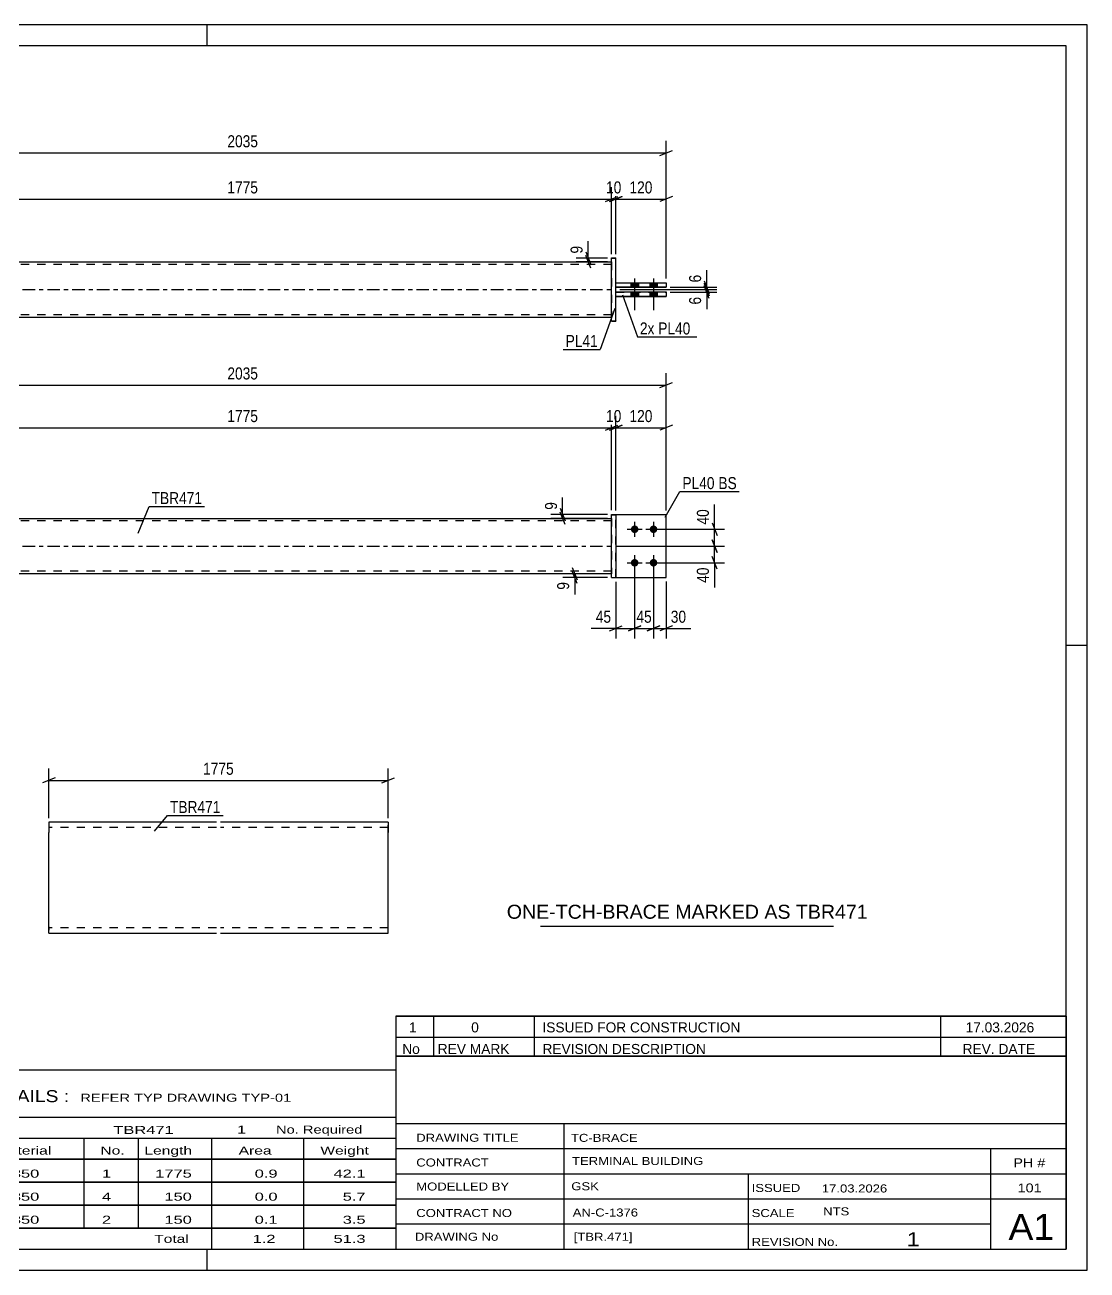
# Model space of a CAD drawing. Header units: millimetres. Extents: x 0 to 420, y 0 to 297.
# Drawn here: x 166.5 to 420, y 0 to 297 of the extents above; entities that cross this region are included whole.
import ezdxf

# ---------------------------------------------------------------- set-up
doc = ezdxf.new("R2010")
doc.units = ezdxf.units.MM
doc.linetypes.add('DXK_LINE_DOT2', pattern=[3.9198, 1.9599, -1.9599])
doc.linetypes.add('DXK_LINE_DOT3', pattern=[5.9187, 2.979, -0.9799, 0.9799, -0.9799])
doc.styles.add('Arial', font='ARIAL.TTF', dxfattribs={"height": 0.2})
doc.styles.add('Arial Narrow', font='ARIALN.TTF', dxfattribs={"height": 0.2})

# ---------------------------------------------------------------- blocks, each defined once
blk = doc.blocks.new('Unknown-581591533-1127')
at = {"color": 5, "linetype": 'Continuous'}
for p, q in [((420, 297), (0, 297)), ((210, 292), (210, 297)), ((420, 0), (420, 297)), ((415, 292), (5, 292)), ((415, 5), (415, 292)), ((420, 149), (415, 149)), ((5, 5), (415, 5)), ((210, 0), (210, 5)), ((0, 0), (420, 0))]:
    blk.add_line(p, q, dxfattribs=at)
blk = doc.blocks.new('Part-581591533-1367 - 1364')
at = {"color": 2, "linetype": 'Continuous'}
for p, q in [((306.51, 180.23), (307.51, 180.23)), ((306.51, 165.23), (306.51, 180.23)), ((307.51, 180.23), (307.51, 165.17)), ((306.51, 165.23), (306.51, 165.17)), ((306.51, 165.17), (306.51, 165.23)), ((306.51, 165.23), (307.51, 165.23)), ((306.51, 165.17), (307.51, 165.17))]:
    blk.add_line(p, q, dxfattribs=at)
at = {"color": 7, "linetype": 'DXK_LINE_DOT2'}
blk.add_line((306.51, 180.17), (307.51, 180.17), dxfattribs=at)
blk = doc.blocks.new('Bolt-581591533-1379 - 1364')
at = {"linetype": 'Continuous'}
for points in [[(312.01, 177.61), (312.2, 177.59), (312.37, 177.53), (312.54, 177.43), (312.68, 177.31), (312.79, 177.16), (312.86, 176.98), (312.9, 176.8), (312.9, 176.61), (312.86, 176.43), (312.79, 176.26), (312.68, 176.1), (312.54, 175.98), (312.37, 175.88), (312.2, 175.82), (312.01, 175.81), (311.82, 175.82), (311.64, 175.88), (311.48, 175.98), (311.34, 176.1), (311.23, 176.26), (311.15, 176.43), (311.11, 176.61), (311.11, 176.8), (311.15, 176.98), (311.23, 177.16), (311.34, 177.31), (311.48, 177.43), (311.64, 177.53), (311.82, 177.59)], [(316.51, 177.61), (316.7, 177.59), (316.87, 177.53), (317.04, 177.43), (317.18, 177.31), (317.29, 177.16), (317.36, 176.98), (317.4, 176.8), (317.4, 176.61), (317.36, 176.43), (317.29, 176.26), (317.18, 176.1), (317.04, 175.98), (316.87, 175.88), (316.7, 175.82), (316.51, 175.81), (316.32, 175.82), (316.14, 175.88), (315.98, 175.98), (315.84, 176.1), (315.73, 176.26), (315.65, 176.43), (315.61, 176.61), (315.61, 176.8), (315.65, 176.98), (315.73, 177.16), (315.84, 177.31), (315.98, 177.43), (316.14, 177.53), (316.32, 177.59)], [(312.01, 169.61), (312.2, 169.59), (312.37, 169.53), (312.54, 169.43), (312.68, 169.31), (312.79, 169.16), (312.86, 168.98), (312.9, 168.8), (312.9, 168.61), (312.86, 168.43), (312.79, 168.26), (312.68, 168.1), (312.54, 167.98), (312.37, 167.88), (312.2, 167.82), (312.01, 167.81), (311.82, 167.82), (311.64, 167.88), (311.48, 167.98), (311.34, 168.1), (311.23, 168.26), (311.15, 168.43), (311.11, 168.61), (311.11, 168.8), (311.15, 168.98), (311.23, 169.16), (311.34, 169.31), (311.48, 169.43), (311.64, 169.53), (311.82, 169.59)], [(316.51, 169.61), (316.7, 169.59), (316.87, 169.53), (317.04, 169.43), (317.18, 169.31), (317.29, 169.16), (317.36, 168.98), (317.4, 168.8), (317.4, 168.61), (317.36, 168.43), (317.29, 168.26), (317.18, 168.1), (317.04, 167.98), (316.87, 167.88), (316.7, 167.82), (316.51, 167.81), (316.32, 167.82), (316.14, 167.88), (315.98, 167.98), (315.84, 168.1), (315.73, 168.26), (315.65, 168.43), (315.61, 168.61), (315.61, 168.8), (315.65, 168.98), (315.73, 169.16), (315.84, 169.31), (315.98, 169.43), (316.14, 169.53), (316.32, 169.59)]]:
    blk.add_hatch(color=1, dxfattribs=at).paths.add_polyline_path(points)
at = {"color": 1, "linetype": 'Continuous'}
for p, q in [((312.01, 178.5), (312.01, 174.9)), ((316.51, 178.5), (316.51, 174.9)), ((310.21, 176.7), (313.81, 176.7)), ((314.71, 176.7), (318.31, 176.7)), ((312.01, 170.5), (312.01, 166.9)), ((316.51, 170.5), (316.51, 166.9)), ((310.21, 168.7), (313.81, 168.7)), ((314.71, 168.7), (318.31, 168.7))]:
    blk.add_line(p, q, dxfattribs=at)
blk = doc.blocks.new('Part-581591533-1440 - 1364')
at = {"linetype": 'Continuous'}
blk.add_hatch(color=2, dxfattribs=at).paths.add_polyline_path([(160.41, 179.3), (159.61, 180.7), (161.21, 180.7)])
at = {"color": 2, "linetype": 'Continuous'}
for p, q in [((130.41, 179.3), (218.41, 179.3)), ((160.41, 179.3), (159.61, 180.7)), ((159.61, 180.7), (161.21, 180.7)), ((161.21, 180.7), (160.41, 179.3)), ((218.51, 179.3), (306.51, 179.3)), ((218.41, 166.1), (130.41, 166.1)), ((306.51, 166.1), (218.51, 166.1))]:
    blk.add_line(p, q, dxfattribs=at)
at = {"color": 7, "linetype": 'DXK_LINE_DOT2'}
for p, q in [((130.41, 166.1), (130.41, 179.3)), ((218.41, 178.7), (130.41, 178.7)), ((306.51, 178.7), (218.51, 178.7)), ((306.51, 179.3), (306.51, 166.1)), ((218.41, 166.7), (130.41, 166.7)), ((306.51, 166.7), (218.51, 166.7))]:
    blk.add_line(p, q, dxfattribs=at)
at = {"color": 7, "linetype": 'DXK_LINE_DOT3'}
for p, q in [((130.41, 172.7), (218.41, 172.7)), ((218.51, 172.7), (306.51, 172.7))]:
    blk.add_line(p, q, dxfattribs=at)
at = {"color": 2, "linetype": 'Continuous'}
blk.add_circle((160.41, 180.2), 1, dxfattribs=at)
blk = doc.blocks.new('Part-581591533-1445 - 1364')
at = {"color": 2, "linetype": 'Continuous'}
for p, q in [((307.51, 180.21), (319.51, 180.21)), ((319.51, 165.2), (319.51, 180.21)), ((307.51, 165.21), (307.51, 165.23)), ((307.51, 165.2), (307.51, 165.21)), ((307.51, 165.21), (307.51, 165.2)), ((307.51, 165.21), (319.51, 165.21)), ((307.51, 165.2), (319.51, 165.2))]:
    blk.add_line(p, q, dxfattribs=at)
at = {"color": 7, "linetype": 'DXK_LINE_DOT2'}
for p, q in [((307.51, 180.21), (307.51, 165.21)), ((307.51, 180.2), (319.51, 180.2)), ((319.51, 180.21), (319.51, 180.2))]:
    blk.add_line(p, q, dxfattribs=at)
blk = doc.blocks.new('Part-581591533-1450 - 1364')
at = {"color": 7, "linetype": 'DXK_LINE_DOT2'}
for p, q in [((307.51, 165.2), (307.51, 180.2)), ((307.51, 180.2), (319.51, 180.2)), ((307.51, 180.19), (319.51, 180.19)), ((319.51, 180.2), (319.51, 180.19)), ((319.51, 165.2), (319.51, 180.2))]:
    blk.add_line(p, q, dxfattribs=at)
at = {"color": 2, "linetype": 'Continuous'}
for p, q in [((307.51, 165.2), (307.51, 165.21)), ((307.51, 165.19), (307.51, 165.2)), ((307.51, 165.19), (307.51, 165.2)), ((307.51, 165.2), (319.51, 165.2)), ((307.51, 165.19), (319.51, 165.19)), ((319.51, 165.21), (319.51, 165.2)), ((319.51, 165.2), (319.51, 165.19)), ((319.51, 165.19), (319.51, 165.2))]:
    blk.add_line(p, q, dxfattribs=at)
blk = doc.blocks.new('Part-581591533-1778 - 1767')
at = {"color": 2, "linetype": 'Continuous'}
for p, q in [((307.51, 233.31), (319.51, 233.31)), ((307.51, 232.31), (307.51, 233.31)), ((307.51, 232.31), (319.51, 232.31)), ((307.51, 232.25), (319.51, 232.25)), ((319.51, 233.31), (319.51, 232.25))]:
    blk.add_line(p, q, dxfattribs=at)
at = {"color": 7, "linetype": 'DXK_LINE_DOT2'}
for p, q in [((307.51, 233.25), (319.51, 233.25)), ((307.51, 232.25), (307.51, 232.31))]:
    blk.add_line(p, q, dxfattribs=at)
blk = doc.blocks.new('Part-581591533-1773 - 1767')
at = {"linetype": 'Continuous'}
blk.add_hatch(color=2, dxfattribs=at).paths.add_polyline_path([(160.41, 233.88), (159.61, 235.28), (161.21, 235.28)])
at = {"color": 2, "linetype": 'Continuous'}
for p, q in [((130.41, 240.48), (218.41, 240.48)), ((218.51, 240.48), (306.51, 240.48)), ((160.41, 233.88), (159.61, 235.28)), ((159.61, 235.28), (161.21, 235.28)), ((161.21, 235.28), (160.41, 233.88)), ((130.41, 227.28), (218.41, 227.28)), ((218.51, 227.28), (306.51, 227.28))]:
    blk.add_line(p, q, dxfattribs=at)
at = {"color": 7, "linetype": 'DXK_LINE_DOT2'}
for p, q in [((130.41, 240.48), (130.41, 227.28)), ((218.41, 239.88), (130.41, 239.88)), ((306.51, 239.88), (218.51, 239.88)), ((306.51, 240.48), (306.51, 227.28)), ((218.41, 227.88), (130.41, 227.88)), ((306.51, 227.88), (218.51, 227.88))]:
    blk.add_line(p, q, dxfattribs=at)
at = {"color": 7, "linetype": 'DXK_LINE_DOT3'}
for p, q in [((130.41, 233.88), (218.41, 233.88)), ((218.51, 233.88), (306.51, 233.88))]:
    blk.add_line(p, q, dxfattribs=at)
at = {"color": 2, "linetype": 'Continuous'}
blk.add_circle((160.41, 234.78), 1, dxfattribs=at)
blk = doc.blocks.new('Part-581591533-1783 - 1767')
at = {"color": 2, "linetype": 'Continuous'}
for p, q in [((307.51, 235.51), (319.51, 235.51)), ((307.51, 234.51), (307.51, 235.51)), ((319.51, 235.51), (319.51, 234.45)), ((307.51, 234.51), (319.51, 234.51)), ((307.51, 234.45), (319.51, 234.45))]:
    blk.add_line(p, q, dxfattribs=at)
at = {"color": 7, "linetype": 'DXK_LINE_DOT2'}
for p, q in [((307.51, 235.45), (319.51, 235.45)), ((307.51, 234.45), (307.51, 234.51))]:
    blk.add_line(p, q, dxfattribs=at)
blk = doc.blocks.new('Part-581591533-1788 - 1767')
at = {"color": 2, "linetype": 'Continuous'}
for p, q in [((306.51, 226.41), (306.51, 241.41)), ((306.51, 241.41), (307.51, 241.41)), ((307.51, 226.41), (307.51, 241.41)), ((306.51, 226.41), (307.51, 226.41)), ((306.51, 226.41), (306.51, 226.35)), ((306.51, 226.35), (306.51, 226.41)), ((306.51, 226.35), (307.51, 226.35)), ((307.51, 226.35), (307.51, 226.41)), ((307.51, 226.41), (307.51, 226.35))]:
    blk.add_line(p, q, dxfattribs=at)
at = {"color": 7, "linetype": 'DXK_LINE_DOT2'}
for q in [(306.51, 241.41), (307.51, 241.35)]:
    blk.add_line((306.51, 241.35), q, dxfattribs=at)
blk = doc.blocks.new('Bolt-581591533-1800 - 1767')
at = {"linetype": 'Continuous'}
for points in [[(312.91, 235.49), (311.11, 235.49), (311.11, 234.49), (312.91, 234.49)], [(312.91, 235.46), (311.11, 235.46), (311.11, 234.46), (312.91, 234.46)], [(317.41, 235.49), (315.61, 235.49), (315.61, 234.49), (317.41, 234.49)], [(317.41, 235.46), (315.61, 235.46), (315.61, 234.46), (317.41, 234.46)], [(312.91, 233.29), (311.11, 233.29), (311.11, 232.29), (312.91, 232.29)], [(312.91, 233.26), (311.11, 233.26), (311.11, 232.26), (312.91, 232.26)], [(317.41, 233.29), (315.61, 233.29), (315.61, 232.29), (317.41, 232.29)], [(317.41, 233.26), (315.61, 233.26), (315.61, 232.26), (317.41, 232.26)]]:
    blk.add_hatch(color=1, dxfattribs=at).paths.add_polyline_path(points)
at = {"color": 1, "linetype": 'Continuous'}
for p, q in [((311.11, 235.49), (311.11, 234.49)), ((311.11, 235.46), (311.11, 234.46)), ((312.01, 236.49), (312.01, 228.99)), ((312.01, 236.46), (312.01, 228.96)), ((312.91, 235.49), (312.91, 234.49)), ((312.91, 235.46), (312.91, 234.46)), ((315.61, 235.49), (315.61, 234.49)), ((315.61, 235.46), (315.61, 234.46)), ((316.51, 236.49), (316.51, 228.99)), ((316.51, 236.46), (316.51, 228.96)), ((317.41, 235.49), (317.41, 234.49)), ((317.41, 235.46), (317.41, 234.46)), ((311.11, 233.29), (311.11, 232.29)), ((311.11, 233.26), (311.11, 232.26)), ((312.91, 233.29), (312.91, 232.29)), ((312.91, 233.26), (312.91, 232.26)), ((315.61, 233.29), (315.61, 232.29)), ((315.61, 233.26), (315.61, 232.26)), ((317.41, 233.29), (317.41, 232.29)), ((317.41, 233.26), (317.41, 232.26))]:
    blk.add_line(p, q, dxfattribs=at)
blk = doc.blocks.new('Part-581591533-2256 - 2248')
at = {"color": 2, "linetype": 'Continuous'}
for p, q in [((172.17, 106.8), (172.17, 104.4)), ((212.17, 106.8), (172.17, 106.8)), ((172.17, 81.88), (172.17, 104.4)), ((253.17, 106.8), (213.17, 106.8)), ((253.17, 106.8), (253.17, 106.61)), ((253.17, 106.61), (253.17, 104.4)), ((253.17, 80.4), (253.17, 104.4)), ((172.17, 80.58), (172.17, 81.88)), ((172.17, 80.4), (172.17, 80.58)), ((172.17, 80.4), (212.17, 80.4)), ((213.17, 80.4), (253.17, 80.4))]:
    blk.add_line(p, q, dxfattribs=at)
at = {"color": 7, "linetype": 'DXK_LINE_DOT2'}
for p, q in [((212.17, 105.6), (172.17, 105.6)), ((253.17, 105.6), (213.17, 105.6)), ((253.17, 104.4), (253.17, 106.09)), ((172.17, 81.88), (172.17, 81.1)), ((172.17, 81.6), (172.17, 81.69)), ((212.17, 81.6), (172.17, 81.6)), ((253.17, 81.6), (213.17, 81.6)), ((253.17, 81.6), (253.17, 81.69))]:
    blk.add_line(p, q, dxfattribs=at)
blk = doc.blocks.new('StraightDimension-581591533-1665 - 1364')
at = {"color": 7, "linetype": 'Continuous'}
for p, q in [((312.01, 167.7), (312.01, 150.66)), ((316.51, 167.7), (316.51, 150.66)), ((310.51, 152.46), (313.51, 153.66)), ((312.01, 153.06), (316.51, 153.06)), ((318.01, 153.66), (315.01, 152.46))]:
    blk.add_line(p, q, dxfattribs=at)
at = {"color": 0}
blk.add_wipeout([(316.69, 153.81), (316.69, 158.01), (311.83, 158.01), (311.83, 153.81)], dxfattribs=at)
at = {"color": 3, "style": 'Arial Narrow'}
blk.add_text('45', height=2.863, dxfattribs=at).set_placement((312.43, 154.41))
blk = doc.blocks.new('StraightDimension-581591533-1703 - 1364')
at = {"color": 7, "linetype": 'Continuous'}
for p, q in [((317.51, 176.7), (333.47, 176.7)), ((330.47, 178.2), (331.67, 175.2)), ((331.07, 172.67), (331.07, 176.7)), ((307.51, 172.67), (333.47, 172.67)), ((331.67, 171.17), (330.47, 174.17))]:
    blk.add_line(p, q, dxfattribs=at)
at = {"color": 0}
blk.add_wipeout([(330.32, 182.08), (326.12, 182.08), (326.12, 177.22), (330.32, 177.22)], dxfattribs=at)
at = {"color": 7, "linetype": 'Continuous'}
blk.add_line((331.07, 176.7), (331.07, 182.6), dxfattribs=at)
blk.add_line((331.07, 176.7), (331.07, 182.6), dxfattribs=at)
at = {"color": 3, "style": 'Arial Narrow'}
blk.add_text('40', height=2.863, rotation=90.0002, dxfattribs=at).set_placement((329.72, 177.82))
blk = doc.blocks.new('StraightDimension-581591533-1649 - 1364')
at = {"color": 7, "linetype": 'Continuous'}
for p, q in [((312.01, 167.7), (312.01, 150.66)), ((307.51, 164.2), (307.51, 150.66)), ((306.01, 152.46), (309.01, 153.66)), ((307.51, 153.06), (312.01, 153.06)), ((313.51, 153.66), (310.51, 152.46))]:
    blk.add_line(p, q, dxfattribs=at)
at = {"color": 0}
blk.add_wipeout([(306.98, 153.81), (306.98, 158.01), (302.13, 158.01), (302.13, 153.81)], dxfattribs=at)
at = {"color": 7, "linetype": 'Continuous'}
blk.add_line((307.51, 153.06), (301.6, 153.06), dxfattribs=at)
blk.add_line((307.51, 153.06), (301.6, 153.06), dxfattribs=at)
at = {"color": 3, "style": 'Arial Narrow'}
blk.add_text('45', height=2.863, dxfattribs=at).set_placement((302.73, 154.41))
blk = doc.blocks.new('StraightDimension-581591533-1546 - 1364')
at = {"color": 7, "linetype": 'Continuous'}
for p, q in [((117.41, 181.2), (117.41, 213.94)), ((319.51, 181.19), (319.51, 213.94)), ((118.91, 211.69), (115.91, 210.49)), ((117.41, 211.09), (319.51, 211.09)), ((318.01, 210.49), (321.01, 211.69))]:
    blk.add_line(p, q, dxfattribs=at)
at = {"color": 0}
blk.add_wipeout([(222.72, 211.84), (222.72, 216.04), (214.2, 216.04), (214.2, 211.84)], dxfattribs=at)
at = {"color": 3, "style": 'Arial Narrow'}
blk.add_text('2035', height=2.863, dxfattribs=at).set_placement((214.8, 212.44))
blk = doc.blocks.new('StraightDimension-581591533-1730 - 1364')
at = {"color": 7, "linetype": 'Continuous'}
for p, q in [((294.22, 181.73), (295.42, 178.73)), ((305.51, 180.23), (291.97, 180.23)), ((305.51, 179.3), (291.97, 179.3)), ((295.42, 177.8), (294.22, 180.8)), ((294.82, 179.3), (294.82, 180.23))]:
    blk.add_line(p, q, dxfattribs=at)
at = {"color": 0}
blk.add_wipeout([(294.07, 183.78), (289.87, 183.78), (289.87, 180.75), (294.07, 180.75)], dxfattribs=at)
at = {"color": 7, "linetype": 'Continuous'}
blk.add_line((294.82, 180.23), (294.82, 184.31), dxfattribs=at)
blk.add_line((294.82, 180.23), (294.82, 184.31), dxfattribs=at)
at = {"color": 3, "style": 'Arial Narrow'}
blk.add_text('9', height=2.86, rotation=90.0002, dxfattribs=at).set_placement((293.47, 181.35))
blk = doc.blocks.new('StraightDimension-581591533-1496 - 1364')
at = {"color": 7, "linetype": 'Continuous'}
for p, q in [((130.41, 181.21), (130.41, 203.77)), ((306.51, 181.23), (306.51, 203.77)), ((131.91, 201.52), (128.91, 200.32)), ((130.41, 200.92), (306.51, 200.92)), ((305.01, 200.32), (308.01, 201.52))]:
    blk.add_line(p, q, dxfattribs=at)
at = {"color": 0}
blk.add_wipeout([(222.72, 201.67), (222.72, 205.87), (214.2, 205.87), (214.2, 201.67)], dxfattribs=at)
at = {"color": 3, "style": 'Arial Narrow'}
blk.add_text('1775', height=2.863, dxfattribs=at).set_placement((214.8, 202.27))
blk = doc.blocks.new('StraightDimension-581591533-1505 - 1364')
at = {"color": 7, "linetype": 'Continuous'}
for p, q in [((306.51, 181.23), (306.51, 203.77)), ((307.51, 181.2), (307.51, 203.77)), ((305.01, 200.32), (308.01, 201.52)), ((309.01, 201.52), (306.01, 200.32)), ((306.51, 200.92), (307.51, 200.92))]:
    blk.add_line(p, q, dxfattribs=at)
at = {"color": 0}
blk.add_wipeout([(309.44, 201.67), (309.44, 205.87), (304.58, 205.87), (304.58, 201.67)], dxfattribs=at)
at = {"color": 3, "style": 'Arial Narrow'}
blk.add_text('10', height=2.863, dxfattribs=at).set_placement((305.18, 202.27))
blk = doc.blocks.new('StraightDimension-581591533-1523 - 1364')
at = {"color": 7, "linetype": 'Continuous'}
for p, q in [((307.51, 181.2), (307.51, 203.77)), ((319.51, 181.21), (319.51, 203.77)), ((306.01, 200.32), (309.01, 201.52)), ((307.51, 200.92), (319.51, 200.92)), ((321.01, 201.52), (318.01, 200.32))]:
    blk.add_line(p, q, dxfattribs=at)
at = {"color": 0}
blk.add_wipeout([(316.85, 201.67), (316.85, 205.87), (310.17, 205.87), (310.17, 201.67)], dxfattribs=at)
at = {"color": 3, "style": 'Arial Narrow'}
blk.add_text('120', height=2.863, dxfattribs=at).set_placement((310.77, 202.27))
blk = doc.blocks.new('StraightDimension-581591533-1640 - 1364')
at = {"color": 7, "linetype": 'Continuous'}
for p, q in [((297.11, 167.6), (298.31, 164.6)), ((298.31, 163.73), (297.11, 166.73)), ((305.51, 166.1), (294.86, 166.1)), ((305.51, 165.23), (294.86, 165.23)), ((297.71, 165.23), (297.71, 166.1))]:
    blk.add_line(p, q, dxfattribs=at)
at = {"color": 0}
blk.add_wipeout([(296.96, 164.7), (292.76, 164.7), (292.76, 161.68), (296.96, 161.68)], dxfattribs=at)
at = {"color": 7, "linetype": 'Continuous'}
blk.add_line((297.71, 165.23), (297.71, 161.15), dxfattribs=at)
blk.add_line((297.71, 165.23), (297.71, 161.15), dxfattribs=at)
at = {"color": 3, "style": 'Arial Narrow'}
blk.add_text('9', height=2.86, rotation=90.0002, dxfattribs=at).set_placement((296.36, 162.28))
blk = doc.blocks.new('StraightDimension-581591533-1675 - 1364')
at = {"color": 7, "linetype": 'Continuous'}
for p, q in [((316.51, 167.7), (316.51, 150.66)), ((319.51, 164.21), (319.51, 150.66)), ((315.01, 152.46), (318.01, 153.66)), ((316.51, 153.06), (319.51, 153.06)), ((321.01, 153.66), (318.01, 152.46))]:
    blk.add_line(p, q, dxfattribs=at)
at = {"color": 0}
blk.add_wipeout([(324.89, 153.81), (324.89, 158.01), (320.03, 158.01), (320.03, 153.81)], dxfattribs=at)
at = {"color": 7, "linetype": 'Continuous'}
blk.add_line((319.51, 153.06), (325.42, 153.06), dxfattribs=at)
blk.add_line((319.51, 153.06), (325.42, 153.06), dxfattribs=at)
at = {"color": 3, "style": 'Arial Narrow'}
blk.add_text('30', height=2.863, dxfattribs=at).set_placement((320.63, 154.41))
blk = doc.blocks.new('StraightDimension-581591533-1716 - 1364')
at = {"color": 7, "linetype": 'Continuous'}
for p, q in [((307.51, 172.67), (333.47, 172.67)), ((330.47, 174.17), (331.67, 171.17)), ((331.07, 168.7), (331.07, 172.67)), ((331.67, 167.2), (330.47, 170.2)), ((317.51, 168.7), (333.47, 168.7))]:
    blk.add_line(p, q, dxfattribs=at)
at = {"color": 0}
blk.add_wipeout([(330.32, 168.17), (326.12, 168.17), (326.12, 163.32), (330.32, 163.32)], dxfattribs=at)
at = {"color": 7, "linetype": 'Continuous'}
blk.add_line((331.07, 168.7), (331.07, 162.79), dxfattribs=at)
blk.add_line((331.07, 168.7), (331.07, 162.79), dxfattribs=at)
at = {"color": 3, "style": 'Arial Narrow'}
blk.add_text('40', height=2.863, rotation=90.0002, dxfattribs=at).set_placement((329.72, 163.92))
blk = doc.blocks.new('StraightDimension-581591533-1890 - 1767')
at = {"color": 7, "linetype": 'Continuous'}
for p, q in [((306.01, 254.86), (309.01, 256.06)), ((307.51, 242.35), (307.51, 258.31)), ((307.51, 255.46), (319.51, 255.46)), ((321.01, 256.06), (318.01, 254.86)), ((319.51, 236.51), (319.51, 258.31))]:
    blk.add_line(p, q, dxfattribs=at)
at = {"color": 0}
blk.add_wipeout([(316.85, 256.21), (316.85, 260.41), (310.17, 260.41), (310.17, 256.21)], dxfattribs=at)
at = {"color": 3, "style": 'Arial Narrow'}
blk.add_text('120', height=2.863, dxfattribs=at).set_placement((310.77, 256.81))
blk = doc.blocks.new('StraightDimension-581591533-1805 - 1767')
at = {"color": 7, "linetype": 'Continuous'}
for p, q in [((305.51, 241.35), (298.08, 241.35)), ((300.33, 242.85), (301.53, 239.85)), ((301.53, 238.98), (300.33, 241.98)), ((300.93, 240.48), (300.93, 241.35)), ((305.51, 240.48), (298.08, 240.48))]:
    blk.add_line(p, q, dxfattribs=at)
at = {"color": 0}
blk.add_wipeout([(300.18, 244.9), (295.98, 244.9), (295.98, 241.87), (300.18, 241.87)], dxfattribs=at)
at = {"color": 7, "linetype": 'Continuous'}
blk.add_line((300.93, 241.35), (300.93, 245.43), dxfattribs=at)
blk.add_line((300.93, 241.35), (300.93, 245.43), dxfattribs=at)
at = {"color": 3, "style": 'Arial Narrow'}
blk.add_text('9', height=2.86, rotation=90.0002, dxfattribs=at).set_placement((299.58, 242.47))
blk = doc.blocks.new('StraightDimension-581591533-1816 - 1767')
at = {"color": 7, "linetype": 'Continuous'}
for p, q in [((328.61, 235.95), (329.81, 232.95)), ((329.81, 232.38), (328.61, 235.38)), ((308.51, 233.88), (331.61, 233.88)), ((320.51, 234.45), (331.61, 234.45)), ((329.21, 233.88), (329.21, 234.45))]:
    blk.add_line(p, q, dxfattribs=at)
at = {"color": 0}
blk.add_wipeout([(328.45, 238), (324.25, 238), (324.25, 234.97), (328.45, 234.97)], dxfattribs=at)
at = {"color": 7, "linetype": 'Continuous'}
blk.add_line((329.21, 234.45), (329.21, 238.53), dxfattribs=at)
blk.add_line((329.21, 234.45), (329.21, 238.53), dxfattribs=at)
at = {"color": 3, "style": 'Arial Narrow'}
blk.add_text('6', height=2.86, rotation=90.0002, dxfattribs=at).set_placement((327.86, 235.57))
blk = doc.blocks.new('StraightDimension-581591533-1825 - 1767')
at = {"color": 7, "linetype": 'Continuous'}
for p, q in [((328.61, 235.38), (329.81, 232.38)), ((329.81, 231.75), (328.61, 234.75)), ((308.51, 233.88), (331.61, 233.88)), ((320.51, 233.25), (331.61, 233.25)), ((329.21, 233.25), (329.21, 233.88))]:
    blk.add_line(p, q, dxfattribs=at)
at = {"color": 0}
blk.add_wipeout([(328.45, 232.72), (324.25, 232.72), (324.25, 229.7), (328.45, 229.7)], dxfattribs=at)
at = {"color": 7, "linetype": 'Continuous'}
blk.add_line((329.21, 233.25), (329.21, 229.17), dxfattribs=at)
blk.add_line((329.21, 233.25), (329.21, 229.17), dxfattribs=at)
at = {"color": 3, "style": 'Arial Narrow'}
blk.add_text('6', height=2.86, rotation=90.0002, dxfattribs=at).set_placement((327.86, 230.3))
blk = doc.blocks.new('StraightDimension-581591533-1900 - 1767')
at = {"color": 7, "linetype": 'Continuous'}
for p, q in [((305.01, 254.86), (308.01, 256.06)), ((309.01, 256.06), (306.01, 254.86)), ((306.51, 242.35), (306.51, 258.31)), ((306.51, 255.46), (307.51, 255.46)), ((307.51, 242.35), (307.51, 258.31))]:
    blk.add_line(p, q, dxfattribs=at)
at = {"color": 0}
blk.add_wipeout([(309.44, 256.21), (309.44, 260.41), (304.58, 260.41), (304.58, 256.21)], dxfattribs=at)
at = {"color": 3, "style": 'Arial Narrow'}
blk.add_text('10', height=2.863, dxfattribs=at).set_placement((305.18, 256.81))
blk = doc.blocks.new('StraightDimension-581591533-1910 - 1767')
at = {"color": 7, "linetype": 'Continuous'}
for p, q in [((131.91, 256.06), (128.91, 254.86)), ((130.41, 242.39), (130.41, 258.31)), ((130.41, 255.46), (306.51, 255.46)), ((305.01, 254.86), (308.01, 256.06)), ((306.51, 242.35), (306.51, 258.31))]:
    blk.add_line(p, q, dxfattribs=at)
at = {"color": 0}
blk.add_wipeout([(222.72, 256.21), (222.72, 260.41), (214.2, 260.41), (214.2, 256.21)], dxfattribs=at)
at = {"color": 3, "style": 'Arial Narrow'}
blk.add_text('1775', height=2.863, dxfattribs=at).set_placement((214.8, 256.81))
blk = doc.blocks.new('StraightDimension-581591533-1941 - 1767')
at = {"color": 7, "linetype": 'Continuous'}
for p, q in [((117.41, 236.46), (117.41, 269.31)), ((319.51, 236.51), (319.51, 269.31)), ((118.91, 267.06), (115.91, 265.86)), ((117.41, 266.46), (319.51, 266.46)), ((318.01, 265.86), (321.01, 267.06))]:
    blk.add_line(p, q, dxfattribs=at)
at = {"color": 0}
blk.add_wipeout([(222.72, 267.21), (222.72, 271.41), (214.2, 271.41), (214.2, 267.21)], dxfattribs=at)
at = {"color": 3, "style": 'Arial Narrow'}
blk.add_text('2035', height=2.863, dxfattribs=at).set_placement((214.8, 267.81))
blk = doc.blocks.new('StraightDimension-581591533-2261 - 2248')
at = {"color": 7, "linetype": 'Continuous'}
for p, q in [((172.17, 107.8), (172.17, 119.65)), ((253.17, 107.8), (253.17, 119.65)), ((173.67, 117.4), (170.67, 116.2)), ((172.17, 116.8), (253.17, 116.8)), ((251.67, 116.2), (254.67, 117.4))]:
    blk.add_line(p, q, dxfattribs=at)
at = {"color": 0}
blk.add_wipeout([(216.93, 117.55), (216.93, 121.75), (208.41, 121.75), (208.41, 117.55)], dxfattribs=at)
at = {"color": 3, "style": 'Arial Narrow'}
blk.add_text('1775', height=2.863, dxfattribs=at).set_placement((209.01, 118.15))
blk = doc.blocks.new('Unknown-581591533-2773')
at = {"color": 7, "linetype": 'Continuous'}
for p, q in [((255, 60.55), (415, 60.55)), ((415, 60.55), (255, 60.55)), ((255, 60.55), (255, 55.55)), ((264, 60.55), (264, 55.55)), ((288, 60.55), (288, 55.55)), ((385, 60.55), (385, 55.55)), ((415, 60.55), (415, 55.55)), ((255, 55.55), (415, 55.55)), ((255, 55.55), (255, 51.05)), ((255, 55.55), (415, 55.55)), ((264, 55.55), (264, 51.05)), ((288, 55.55), (288, 51.05)), ((385, 55.55), (385, 51.05)), ((415, 55.55), (415, 51.05)), ((415, 51.05), (255, 51.05))]:
    blk.add_line(p, q, dxfattribs=at)
at = {"color": 7, "linetype": 'Continuous', "style": 'Arial Narrow'}
for s, height, width, p in [('1', 2.39, 1.196471, (258.16, 56.7)), ('0', 2.39, 1.196471, (273, 56.7)), ('ISSUED FOR CONSTRUCTION', 2.3861, 1.196471, (290, 56.7)), ('17.03.2026', 2.386, 1.196471, (391, 56.7)), ('No', 2.386, 1.2, (256.54, 51.55)), ('REV MARK', 2.386, 1.2, (265, 51.55)), ('REVISION DESCRIPTION', 2.3861, 1.2, (290, 51.55)), ('REV. DATE', 2.386, 1.2, (390.28, 51.55))]:
    blk.add_text(s, height=height, dxfattribs=dict(at, width=width)).set_placement(p)
blk = doc.blocks.new('Unknown-581591533-2772')
at = {"color": 7, "linetype": 'Continuous'}
for p, q in [((255, 51.05), (255, 5)), ((255, 51.05), (415, 51.05)), ((415, 51), (415, 5)), ((255, 35), (415, 35)), ((295.14, 35), (295.14, 5)), ((255, 29), (415, 29)), ((397, 5.05), (397, 29.05)), ((255, 23), (415, 23)), ((339.14, 23), (339.14, 5)), ((255, 17), (415, 17)), ((255, 11), (397, 11)), ((255, 5), (415, 5))]:
    blk.add_line(p, q, dxfattribs=at)
at = {"color": 7, "style": 'Arial Narrow'}
for s, height, width, p in [('DRAWING TITLE', 1.9089, 1.425378, (259.88, 30.61)), ('TC-BRACE', 1.909, 1.425378, (296.81, 30.59)), ('TERMINAL BUILDING', 1.9089, 1.425378, (297.06, 25.07)), ('CONTRACT', 1.909, 1.425378, (259.88, 24.71)), ('MODELLED BY', 1.9089, 1.425378, (259.88, 18.98)), ('GSK', 1.909, 1.425378, (296.88, 19.04)), ('ISSUED', 1.909, 1.425378, (339.94, 18.64)), ('17.03.2026', 1.909, 1.425378, (356.69, 18.52)), ('CONTRACT NO', 1.9089, 1.425378, (259.88, 12.66)), ('AN-C-1376', 1.909, 1.425378, (297.23, 12.78)), ('SCALE', 1.909, 1.425378, (339.94, 12.65)), ('A1', 6.204, 1.25, (401.24, 7.2)), ('DRAWING No', 1.909, 1.425378, (259.56, 7)), ('[TBR.471]', 1.909, 1.425378, (297.46, 6.99)), ('1', 3.34, 1.5, (376.91, 5.68)), ('REVISION No.', 1.9089, 1.425378, (339.94, 5.77))]:
    blk.add_text(s, height=height, dxfattribs=dict(at, width=width)).set_placement(p)
at = {"color": 7, "linetype": 'Continuous', "style": 'Arial Narrow'}
for s, height, width, p in [('PH #', 2.1, 1.42538, (402.4, 24.55)), ('101', 2.1, 1.42538, (403.41, 18.55)), ('NTS', 1.909, 1.425378, (357, 13.05))]:
    blk.add_text(s, height=height, dxfattribs=dict(at, width=width)).set_placement(p)
blk = doc.blocks.new('Unknown-581591533-2774')
at = {"color": 7, "linetype": 'Continuous'}
for p, q in [((95, 47.75), (255, 47.75)), ((95, 36.5), (95, 47.75)), ((255, 47.75), (255, 36.5)), ((95, 36.5), (255, 36.5)), ((95, 36.5), (95, 31.5)), ((255, 36.5), (255, 31.5)), ((95, 31.5), (255, 31.5)), ((95, 31.5), (95, 26.5)), ((119, 31.5), (119, 26.5)), ((154.5, 31.5), (154.5, 26.5)), ((180.5, 31.5), (180.5, 26.5)), ((193.5, 31.5), (193.5, 26.5)), ((211, 31.5), (211, 26.5)), ((233, 31.5), (233, 26.5)), ((255, 31.5), (255, 26.5)), ((95, 26.5), (255, 26.5)), ((95, 26.45), (95, 21.05)), ((95, 26.45), (255, 26.45)), ((119, 26.5), (119, 21)), ((154.5, 26.5), (154.5, 21)), ((180.5, 26.5), (180.5, 21)), ((193.5, 26.5), (193.5, 21)), ((211, 26.5), (211, 21)), ((233, 26.5), (233, 21)), ((255, 26.45), (255, 21.05)), ((95, 21.05), (255, 21.05)), ((95, 20.95), (95, 15.55)), ((95, 20.95), (255, 20.95)), ((119, 21), (119, 15.5)), ((154.5, 21), (154.5, 15.5)), ((180.5, 21), (180.5, 15.5)), ((193.5, 21), (193.5, 15.5)), ((211, 21), (211, 15.5)), ((233, 21), (233, 15.5)), ((255, 20.95), (255, 15.55)), ((95, 15.55), (255, 15.55)), ((95, 15.45), (95, 10.05)), ((95, 15.45), (255, 15.45)), ((119, 15.5), (119, 10)), ((154.5, 15.5), (154.5, 10)), ((180.5, 15.5), (180.5, 10)), ((193.5, 15.5), (193.5, 10)), ((211, 15.5), (211, 10)), ((233, 15.5), (233, 10)), ((255, 15.45), (255, 10.05)), ((95, 10.05), (255, 10.05)), ((95, 10), (255, 10)), ((95, 10), (95, 5)), ((211, 10), (211, 5)), ((233, 10), (233, 5)), ((255, 10), (255, 5)), ((95, 5), (255, 5))]:
    blk.add_line(p, q, dxfattribs=at)
at = {"color": 7, "style": 'Arial Narrow'}
for s, height, width, p in [('GENERAL NOTES & WELD DETAILS :', 2.8633, 1.4, (96.15, 40.06)), ('REFER TYP DRAWING TYP-01', 1.9089, 1.6, (179.7, 40.16)), ("MATERIAL LIST FOR ASSEMBLY MK'D", 1.9089, 1.6, (96.15, 32.56)), ('TBR471', 1.909, 1.794707, (187.59, 32.47)), ('1', 1.91, 1.794707, (217.08, 32.56)), ('No. Required', 1.9089, 1.6, (226.41, 32.56)), ('Mark', 1.909, 1.7, (96.34, 27.5)), ('Profile', 1.909, 1.7, (129.41, 27.5)), ('Material', 1.909, 1.7, (159.54, 27.56)), ('No.', 1.909, 1.7, (184.5, 27.56)), ('Length', 1.909, 1.7, (195, 27.56)), ('Area', 1.909, 1.7, (217.5, 27.56)), ('Weight', 1.909, 1.7, (237, 27.56))]:
    blk.add_text(s, height=height, dxfattribs=dict(at, width=width)).set_placement(p)
at = {"color": 7, "linetype": 'Continuous', "style": 'Arial Narrow'}
for s, height, width, p in [('TBR471', 1.909, 1.794707, (96.5, 22.06)), ('SHS132*6', 1.909, 1.794707, (121, 22.06)), ('E350', 1.909, 1.794707, (160.74, 22.06)), ('1', 1.91, 1.794707, (184.86, 22.06)), ('1775', 1.909, 1.794707, (197.58, 22.06)), ('0.9', 1.909, 1.794707, (221.32, 22.06)), ('42.1', 1.909, 1.794707, (240.14, 22.06)), ('PL40', 1.909, 1.794707, (96.5, 16.56)), ('PL10*120', 1.909, 1.794707, (121, 16.56)), ('E350', 1.909, 1.794707, (160.74, 16.56)), ('4', 1.91, 1.794707, (184.86, 16.56)), ('150', 1.909, 1.794707, (199.77, 16.56)), ('0.0', 1.909, 1.794707, (221.32, 16.56)), ('5.7', 1.909, 1.794707, (242.33, 16.56)), ('PL41', 1.909, 1.794707, (96.5, 11.06)), ('PL10*150', 1.909, 1.794707, (121, 11.06)), ('E350', 1.909, 1.794707, (160.74, 11.06)), ('2', 1.91, 1.794707, (184.86, 11.06)), ('150', 1.909, 1.794707, (199.77, 11.06)), ('0.1', 1.909, 1.794707, (221.32, 11.06)), ('3.5', 1.909, 1.794707, (242.33, 11.06)), ('Total', 1.909, 1.7, (197.33, 6.5)), ('1.2', 1.909, 1.794707, (220.83, 6.5)), ('51.3', 1.909, 1.794707, (240.14, 6.5))]:
    blk.add_text(s, height=height, dxfattribs=dict(at, width=width)).set_placement(p)
blk = doc.blocks.new('Unknown-581591533-2775')
at = {"color": 7, "linetype": 'Continuous'}
blk.add_line((289.5, 82.05), (359.5, 82.05), dxfattribs=at)
at = {"color": 7, "style": 'Arial'}
blk.add_text('ONE-TCH-BRACE MARKED AS TBR471', height=3.3428, dxfattribs=at).set_placement((281.49, 83.8))
blk = doc.blocks.new('Mark-581591533-1436 - 1364')
at = {"color": 0}
blk.add_wipeout([(208.77, 182.7), (208.77, 185.7), (196.72, 185.7), (196.72, 182.7)], dxfattribs=at)
blk.add_wipeout([(208.77, 182.7), (208.77, 185.7), (196.72, 185.7), (196.72, 182.7)], dxfattribs=at)
at = {"color": 30, "linetype": 'Continuous'}
for p, q in [((193.51, 175.75), (196.12, 182.1)), ((196.12, 182.1), (209.37, 182.1))]:
    blk.add_line(p, q, dxfattribs=at)
at = {"color": 3, "style": 'Arial Narrow'}
blk.add_text('TBR471', height=2.863, dxfattribs=at).set_placement((196.72, 182.7))
blk = doc.blocks.new('MarkSet-581591533-1752 - 1364')
at = {"color": 0}
blk.add_wipeout([(331.09, 186.28), (331.09, 189.28), (323.41, 189.28), (323.41, 186.28)], dxfattribs=at)
blk.add_wipeout([(331.09, 186.28), (331.09, 189.28), (323.41, 189.28), (323.41, 186.28)], dxfattribs=at)
at = {"color": 30, "linetype": 'Continuous'}
blk.add_line((319.31, 179.62), (322.81, 185.68), dxfattribs=at)
at = {"color": 0}
blk.add_wipeout([(336.37, 186.28), (336.37, 189.28), (331.99, 189.28), (331.99, 186.28)], dxfattribs=at)
blk.add_wipeout([(336.37, 186.28), (336.37, 189.28), (331.99, 189.28), (331.99, 186.28)], dxfattribs=at)
at = {"color": 30, "linetype": 'Continuous'}
blk.add_line((322.81, 185.68), (336.97, 185.68), dxfattribs=at)
at = {"color": 3, "style": 'Arial Narrow'}
for s, p in [('PL40', (323.41, 186.28)), ('BS', (331.99, 186.28))]:
    blk.add_text(s, height=2.863, dxfattribs=at).set_placement(p)
blk = doc.blocks.new('Mark-581591533-1784 - 1767')
at = {"color": 0}
blk.add_wipeout([(303.21, 220.16), (303.21, 223.16), (295.54, 223.16), (295.54, 220.16)], dxfattribs=at)
blk.add_wipeout([(303.21, 220.16), (303.21, 223.16), (295.54, 223.16), (295.54, 220.16)], dxfattribs=at)
at = {"color": 30, "linetype": 'Continuous'}
for p in [(307.28, 229.39), (294.94, 219.56)]:
    blk.add_line(p, (303.81, 219.56), dxfattribs=at)
at = {"color": 3, "style": 'Arial Narrow'}
blk.add_text('PL41', height=2.863, dxfattribs=at).set_placement((295.54, 220.16))
blk = doc.blocks.new('MarkSet-581591533-1973 - 1767')
at = {"color": 0}
blk.add_wipeout([(316.73, 223.17), (316.73, 226.17), (313.26, 226.17), (313.26, 223.17)], dxfattribs=at)
blk.add_wipeout([(316.73, 223.17), (316.73, 226.17), (313.26, 226.17), (313.26, 223.17)], dxfattribs=at)
at = {"color": 30, "linetype": 'Continuous'}
blk.add_line((309.13, 232.6), (312.66, 222.57), dxfattribs=at)
at = {"color": 0}
blk.add_wipeout([(325.31, 223.17), (325.31, 226.17), (317.63, 226.17), (317.63, 223.17)], dxfattribs=at)
blk.add_wipeout([(325.31, 223.17), (325.31, 226.17), (317.63, 226.17), (317.63, 223.17)], dxfattribs=at)
at = {"color": 30, "linetype": 'Continuous'}
blk.add_line((312.66, 222.57), (326.81, 222.57), dxfattribs=at)
at = {"color": 3, "style": 'Arial Narrow'}
for s, p in [('2x', (313.26, 223.17)), ('PL40', (317.63, 223.17))]:
    blk.add_text(s, height=2.863, dxfattribs=at).set_placement(p)
blk = doc.blocks.new('Mark-581591533-2252 - 2248')
at = {"color": 0}
blk.add_wipeout([(213.16, 109.01), (213.16, 112.01), (201.1, 112.01), (201.1, 109.01)], dxfattribs=at)
blk.add_wipeout([(213.16, 109.01), (213.16, 112.01), (201.1, 112.01), (201.1, 109.01)], dxfattribs=at)
at = {"color": 30, "linetype": 'Continuous'}
for p, q in [((197.43, 104.72), (200.5, 108.41)), ((200.5, 108.41), (213.76, 108.41))]:
    blk.add_line(p, q, dxfattribs=at)
at = {"color": 3, "style": 'Arial Narrow'}
blk.add_text('TBR471', height=2.863, dxfattribs=at).set_placement((201.1, 109.01))

msp = doc.modelspace()

# ---------------------------------------------------------------- block references
for name in ['Unknown-581591533-1127', 'Part-581591533-1788 - 1767', 'Part-581591533-1773 - 1767', 'Part-581591533-1783 - 1767', 'Bolt-581591533-1800 - 1767', 'Part-581591533-1778 - 1767', 'Part-581591533-1440 - 1364', 'Part-581591533-1367 - 1364', 'Part-581591533-1445 - 1364', 'Part-581591533-1450 - 1364', 'Bolt-581591533-1379 - 1364', 'Part-581591533-2256 - 2248', 'Unknown-581591533-2775', 'Unknown-581591533-2773', 'Unknown-581591533-2772', 'Unknown-581591533-2774']:
    msp.add_blockref(name, (0, 0))

# ---------------------------------------------------------------- next in the draw order: block references
for name in ['StraightDimension-581591533-1890 - 1767', 'StraightDimension-581591533-1703 - 1364', 'StraightDimension-581591533-1665 - 1364', 'StraightDimension-581591533-2261 - 2248']:
    msp.add_blockref(name, (0, 0))

# ---------------------------------------------------------------- next in the draw order: block references
for name in ['StraightDimension-581591533-1805 - 1767', 'StraightDimension-581591533-1816 - 1767', 'StraightDimension-581591533-1546 - 1364', 'StraightDimension-581591533-1649 - 1364', 'StraightDimension-581591533-1675 - 1364', 'Mark-581591533-2252 - 2248']:
    msp.add_blockref(name, (0, 0))

# ---------------------------------------------------------------- next in the draw order: block references
for name in ['StraightDimension-581591533-1900 - 1767', 'StraightDimension-581591533-1825 - 1767', 'StraightDimension-581591533-1730 - 1364', 'StraightDimension-581591533-1716 - 1364', 'StraightDimension-581591533-1640 - 1364']:
    msp.add_blockref(name, (0, 0))

# ---------------------------------------------------------------- next in the draw order: block references
for name in ['StraightDimension-581591533-1910 - 1767', 'MarkSet-581591533-1973 - 1767', 'Mark-581591533-1784 - 1767', 'StraightDimension-581591533-1496 - 1364']:
    msp.add_blockref(name, (0, 0))

# ---------------------------------------------------------------- next in the draw order: block references
for name in ['StraightDimension-581591533-1941 - 1767', 'StraightDimension-581591533-1505 - 1364', 'Mark-581591533-1436 - 1364']:
    msp.add_blockref(name, (0, 0))

# ---------------------------------------------------------------- next in the draw order: block references
msp.add_blockref('StraightDimension-581591533-1523 - 1364', (0, 0))

# ---------------------------------------------------------------- next in the draw order: block references
msp.add_blockref('MarkSet-581591533-1752 - 1364', (0, 0))

doc.saveas('drawing.dxf')
